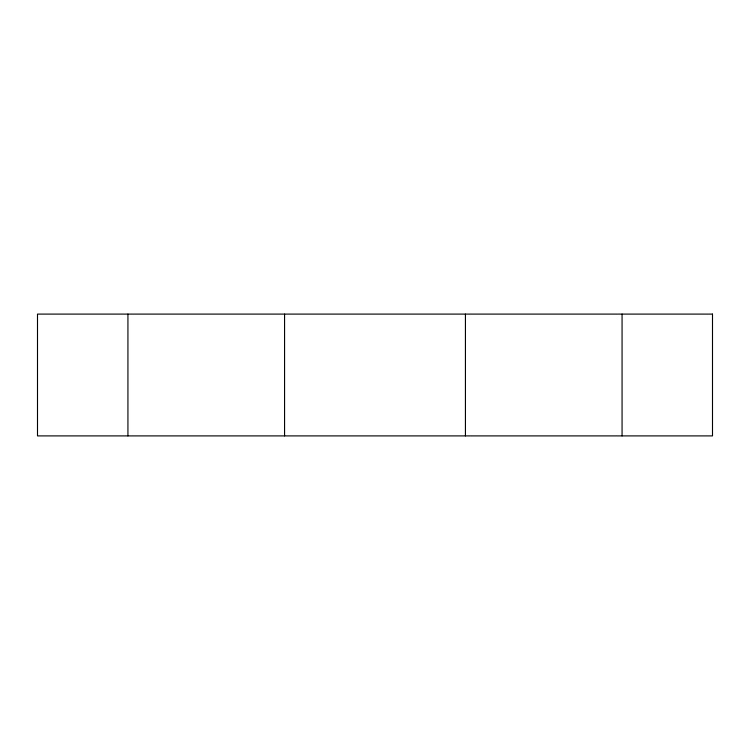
<?xml version="1.0" encoding="UTF-8"?>
<svg xmlns="http://www.w3.org/2000/svg" width="750" height="750" viewBox="0 0 750 750"><rect width="100%" height="100%" fill="white"/><g stroke="black" fill="none" stroke-linecap="round" stroke-linejoin="round"><path stroke-width="1.12" d="M622.069 314.1L622.069 435.9M465.431 314.1L465.431 435.9M284.569 314.1L284.569 435.9M127.931 314.1L127.931 435.9M712.5 314.1L37.5 314.1L37.5 435.9L712.5 435.9L712.5 314.1"/></g></svg>
